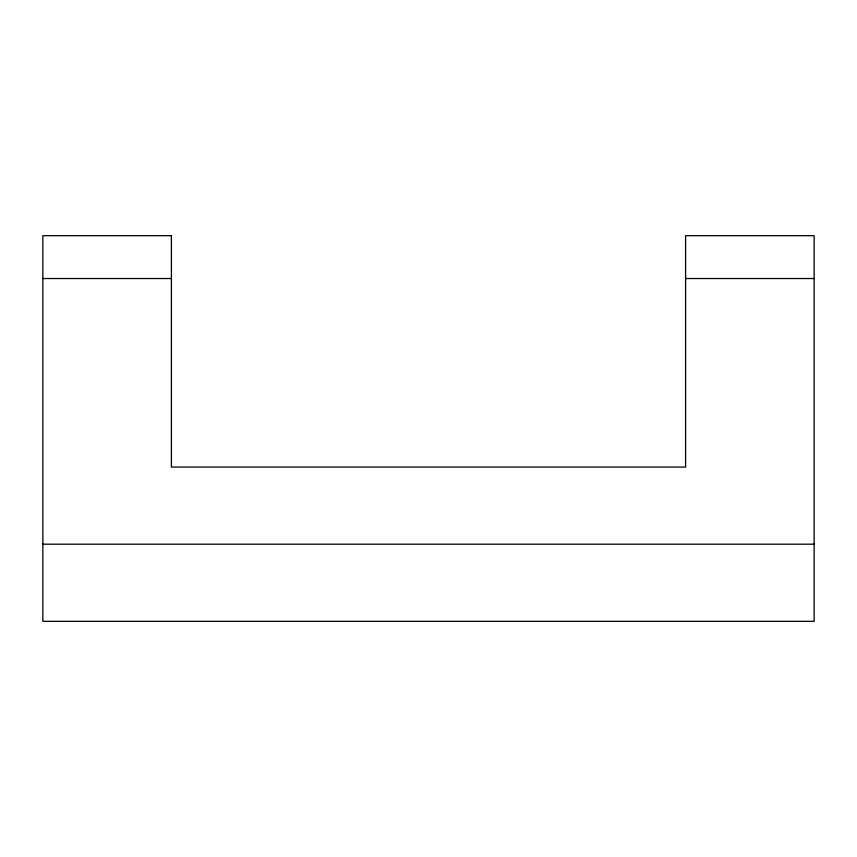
<?xml version="1.0" encoding="UTF-8"?>
<svg xmlns="http://www.w3.org/2000/svg" width="857" height="857" viewBox="0 0 857 857"><rect width="100%" height="100%" fill="white"/><g stroke="black" fill="none" stroke-linecap="round" stroke-linejoin="round"><path stroke-width="1.29" d="M42.85 278.525L171.4 278.525M685.6 278.525L814.15 278.525M42.85 544.195L814.15 544.195M171.4 235.675L42.85 235.675L42.85 621.325L814.15 621.325L814.15 235.675L685.6 235.675L685.6 467.065L171.4 467.065L171.4 235.675"/></g></svg>
